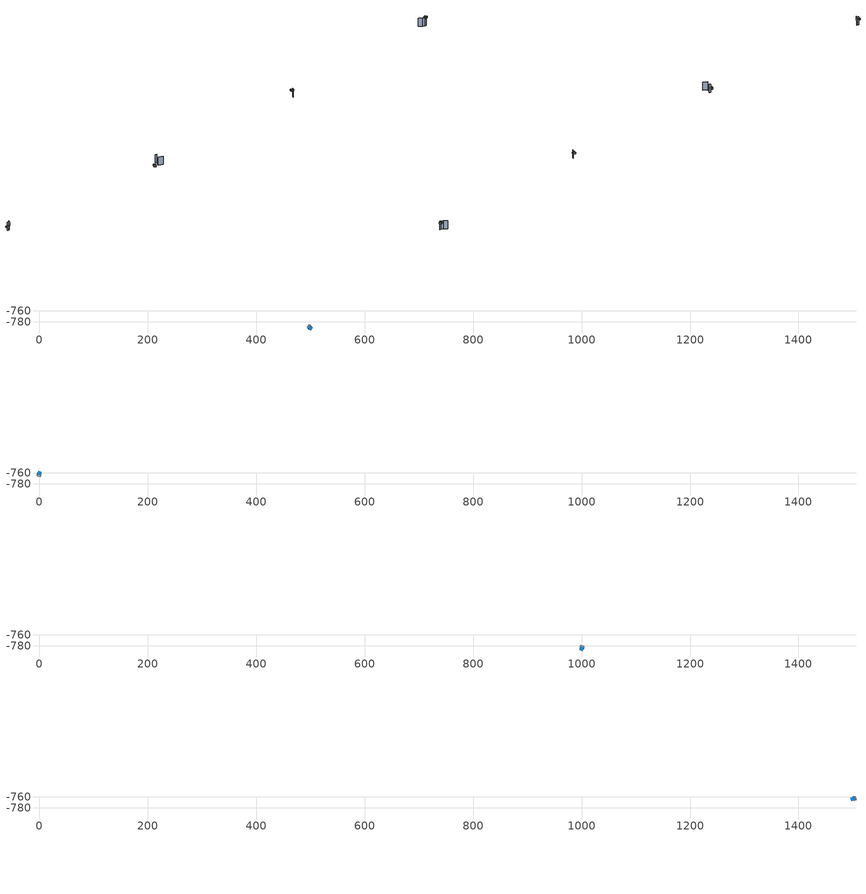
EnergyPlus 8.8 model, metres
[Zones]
1Perim
 floor adiabatic (115mmSandLimeBrick): 498.1,-794.01 495.91,-792.35 499.55,-787.57 501.74,-789.24 z0
 wall outside (U0-5): 498.1,-794.01 501.74,-789.24 z0:3.55
 wall to 1Core (115mmSandLimeBrick): 499.55,-787.57 495.91,-792.35 z0:3.55
 wall adiabatic (115mmSandLimeBrick): 501.74,-789.24 499.55,-787.57 / 495.91,-792.35 498.1,-794.01 z0:3.55
 window (Single): 498.16,-793.93 501.68,-789.32 z0.85:1.58
 ceiling adiabatic (115mmSandLimeBrick): 498.1,-794.01 501.74,-789.24 499.91,-787.85 496.28,-792.62 z3.55
 roof outside (U0-4): 496.28,-792.62 499.91,-787.85 499.55,-787.57 495.91,-792.35 z3.55
1Core
 floor adiabatic (115mmSandLimeBrick): 495.91,-792.35 493.7,-790.66 497.33,-785.89 499.55,-787.57 z0
 wall adiabatic (115mmSandLimeBrick): 499.55,-787.57 497.33,-785.89 493.7,-790.66 495.91,-792.35 z0:3.55
 ceiling adiabatic (115mmSandLimeBrick): 495.91,-792.35 499.55,-787.57 497.7,-786.17 494.07,-790.94 z3.55
 roof outside (U0-4): 494.07,-790.94 497.7,-786.17 497.33,-785.89 493.7,-790.66 z3.55
0Perim
 floor adiabatic (115mmSandLimeBrick): 2.84,-761.47 2.03,-764.1 -3.7,-762.35 -2.9,-759.71 z10.65
 wall outside (U0-5): 2.84,-761.47 -2.9,-759.71 z10.65:14.21
 wall to 0Core (115mmSandLimeBrick): -3.7,-762.35 2.03,-764.1 z10.65:14.21
 wall adiabatic (115mmSandLimeBrick): -2.9,-759.71 -3.7,-762.35 / 2.03,-764.1 2.84,-761.47 z10.65:14.21
 window (Single): 2.74,-761.44 -2.8,-759.74 z11.5:12.97
 ceiling adiabatic (115mmSandLimeBrick): 2.84,-761.47 -2.9,-759.71 -3.57,-761.91 2.17,-763.66 z14.21
 roof outside (U0-4): 2.17,-763.66 -3.57,-761.91 -3.7,-762.35 2.03,-764.1 z14.21
0Core
 floor adiabatic (115mmSandLimeBrick): 2.03,-764.1 1.22,-766.76 -4.52,-765.01 -3.7,-762.35 z10.65
 wall adiabatic (115mmSandLimeBrick): -3.7,-762.35 -4.52,-765.01 1.22,-766.76 2.03,-764.1 z10.65:14.21
 ceiling adiabatic (115mmSandLimeBrick): 2.03,-764.1 -3.7,-762.35 -4.38,-764.56 1.36,-766.32 z14.21
 roof outside (U0-4): 1.36,-766.32 -4.38,-764.56 -4.52,-765.01 1.22,-766.76 z14.21
2Perim
 floor adiabatic (115mmSandLimeBrick): 997.09,-784.8 997.65,-782.1 1003.52,-783.34 1002.96,-786.04 z14.21
 wall outside (U0-5): 997.09,-784.8 1002.96,-786.04 z14.21:17.76
 wall to 2Core (115mmSandLimeBrick): 1003.52,-783.34 997.65,-782.1 z14.21:17.76
 wall adiabatic (115mmSandLimeBrick): 1002.96,-786.04 1003.52,-783.34 / 997.65,-782.1 997.09,-784.8 z14.21:17.76
 window (Single): 997.18,-784.82 1002.86,-786.01 z15.06:16.53
 ceiling adiabatic (115mmSandLimeBrick): 997.09,-784.8 1002.96,-786.04 1003.43,-783.79 997.56,-782.55 z17.76
 roof outside (U0-4): 997.56,-782.55 1003.43,-783.79 1003.52,-783.34 997.65,-782.1 z17.76
2Core
 floor adiabatic (115mmSandLimeBrick): 997.65,-782.1 998.23,-779.38 1004.1,-780.62 1003.52,-783.34 z14.21
 wall adiabatic (115mmSandLimeBrick): 1003.52,-783.34 1004.1,-780.62 998.23,-779.38 997.65,-782.1 z14.21:17.76
 ceiling adiabatic (115mmSandLimeBrick): 997.65,-782.1 1003.52,-783.34 1004,-781.07 998.13,-779.83 z17.76
 roof outside (U0-4): 998.13,-779.83 1004,-781.07 1004.1,-780.62 998.23,-779.38 z17.76
3Perim
 floor adiabatic (115mmSandLimeBrick): 1499.5,-760.46 1502.2,-759.91 1503.39,-765.79 1500.69,-766.34 z17.76
 wall outside (U0-5): 1499.5,-760.46 1500.69,-766.34 z17.76:21.31
 wall to 3Core (115mmSandLimeBrick): 1503.39,-765.79 1502.2,-759.91 z17.76:21.31
 wall adiabatic (115mmSandLimeBrick): 1500.69,-766.34 1503.39,-765.79 / 1502.2,-759.91 1499.5,-760.46 z17.76:21.31
 window (Single): 1499.52,-760.56 1500.68,-766.24 z18.61:19.34
 ceiling adiabatic (115mmSandLimeBrick): 1499.5,-760.46 1500.69,-766.34 1502.94,-765.88 1501.75,-760 z21.31
 roof outside (U0-4): 1501.75,-760 1502.94,-765.88 1503.39,-765.79 1502.2,-759.91 z21.31
3Core
 floor adiabatic (115mmSandLimeBrick): 1502.2,-759.91 1504.93,-759.36 1506.12,-765.24 1503.39,-765.79 z17.76
 wall adiabatic (115mmSandLimeBrick): 1503.39,-765.79 1506.12,-765.24 1504.93,-759.36 1502.2,-759.91 z17.76:21.31
 ceiling adiabatic (115mmSandLimeBrick): 1502.2,-759.91 1503.39,-765.79 1505.66,-765.33 1504.47,-759.45 z21.31
 roof outside (U0-4): 1504.47,-759.45 1505.66,-765.33 1506.12,-765.24 1504.93,-759.36 z21.31
shading: 4.11,-757.79 6.41,-758.61 / 507.49,-792.83 517.89,-799.06 / 512.21,-778.69 515.84,-779.97 / 998.68,-788.2 999.49,-785.3 / 1501,-767.86 1498.03,-767.42 / 1498.03,-767.42 1491.49,-763.91 / 1491.49,-763.91 1484.5,-756.9 z0:21.31; 6.87,-762.7,21.31 11.59,-756.47,21.31 9.23,-759.58,0; 507.49,-792.83,21.31 511.67,-786.4,0 507.49,-792.83,0
[Site:GroundTemperature:BuildingSurface]
14, 14, 14, 14, 14, 14, 14, 14, 14, 14, 14, 14
[Site:GroundReflectance]
0.2, 0.2, 0.2, 0.2, 0.2, 0.2, 0.2, 0.2, 0.2, 0.2, 0.2, 0.2
[Site:GroundReflectance:SnowModifier]
1, 1
[Building]
Building: North Axis {deg}=0; Terrain=Suburbs; Loads Convergence Tolerance Value=.04; Temperature Convergence Tolerance Value {deltaC}=.4; Solar Distribution=MinimalShadowing; Maximum Number of Warmup Days=25
[Construction]
115mmSandLimeBrick: Plaster_0.005_115mmSandLimeBrick, Sand-Lime Brick_0.08_115mmSandLimeBrick, Plaster_0.08_115mmSandLimeBrick
U0-5: XPS Board_0.01_U0-5, General Concrete_0.2_U0-5
U0-4: XPS Board_0.06_U0-4, General Concrete_0.2_U0-4
Single: Generic Clear Glass 6mm_0.006_Single
[Material] Roughness=Rough; Thermal Absorptance=0.9
Name | Thickness {m} | Conductivity {W/m-K} | Density {kg/m3} | Specific Heat {J/kg-K} | Solar Absorptance | Visible Absorptance
Plaster_0.005_115mmSandLimeBrick | 0.005 | 1 | 2000 | 1130 | 0.6 | 0.6
Sand-Lime Brick_0.08_115mmSandLimeBrick | 0.08 | 0.56 | 1200 | 1000 | 0.6 | 0.6
Plaster_0.08_115mmSandLimeBrick | 0.08 | 1 | 2000 | 1130 | 0.6 | 0.6
XPS Board_0.01_U0-5 | 0.01 | 0.034 | 35 | 1400 | 0.6 | 0.6
General Concrete_0.2_U0-5; General Concrete_0.2_U0-4 | 0.2 | 2 | 2400 | 950 | 0.7 | 0.7
XPS Board_0.06_U0-4 | 0.06 | 0.034 | 35 | 1400 | 0.6 | 0.6
[WindowMaterial:Glazing]
Generic Clear Glass 6mm_0.006_Single: Optical Data Type=SpectralAverage; Window Glass Spectral Data Set=SpectralAverage; Thickness {m}=0.006; Solar Transmittance at Normal Incidence=0.68; Front Side Solar Reflectance at Normal Incidence=0.09; Back Side Solar Reflectance at Normal Incidence=0.1; Visible Transmittance at Normal Incidence=0.81; Front Side Visible Reflectance at Normal Incidence=0.11; Back Side Visible Reflectance at Normal Incidence=0.12; Infrared Transmittance at Normal Incidence=0; Front Side Infrared Hemispherical Emissivity=0.2; Back Side Infrared Hemispherical Emissivity=0.2; Conductivity {W/m-K}=0.9; Dirt Correction Factor for Solar and Visible Transmittance=1
[EnergyManagementSystem:Sensor]
Name | Output:Variable or Output:Meter Index Key | Output:Variable or Output:Meter
OutdoorTemp | Environment | Site Outdoor Air Drybulb Temperature
OutdoorRelHumid | Environment | Site Outdoor Air Relative Humidity
USRNATVENT_0Perim; USRNATVENT_1Perim; USRNATVENT_2Perim; USRNATVENT_3Perim | AllOff | Schedule Value
[Zone] Type=1; Multiplier=1; Zone Inside Convection Algorithm=TARP; Zone Outside Convection Algorithm=DOE-2
Name | Volume {m3} | Floor Area {m2}
0Perim; 1Perim; 2Perim; 3Perim | 58.6487 | 16.5131
0Core; 1Core; 2Core; 3Core | 59.2996 | 16.6964
[People] Number of People Schedule=60HrWk; Number of People Calculation Method=People/Area; People per Zone Floor Area {person/m2}=0.05; Fraction Radiant=0.3; Sensible Heat Fraction=AUTOCALCULATE; Carbon Dioxide Generation Rate {m3/s-W}=3.82e-08; Enable ASHRAE 55 Comfort Warnings=No; Mean Radiant Temperature Calculation Type=ZoneAveraged; Clothing Insulation Calculation Method=DynamicClothingModelASHRAE55; Thermal Comfort Model 1 Type=AdaptiveASH55
Name | Zone or ZoneList | Activity Level Schedule | Work Efficiency Schedule | Air Velocity Schedule
People 0Perim | 0Perim | 0PerimPeopleActivity | 0PerimWorkEfficiency | 0PerimAirVelocity
People 0Core | 0Core | 0CorePeopleActivity | 0CoreWorkEfficiency | 0CoreAirVelocity
People 1Perim | 1Perim | 1PerimPeopleActivity | 1PerimWorkEfficiency | 1PerimAirVelocity
People 1Core | 1Core | 1CorePeopleActivity | 1CoreWorkEfficiency | 1CoreAirVelocity
People 2Perim | 2Perim | 2PerimPeopleActivity | 2PerimWorkEfficiency | 2PerimAirVelocity
People 2Core | 2Core | 2CorePeopleActivity | 2CoreWorkEfficiency | 2CoreAirVelocity
People 3Perim | 3Perim | 3PerimPeopleActivity | 3PerimWorkEfficiency | 3PerimAirVelocity
People 3Core | 3Core | 3CorePeopleActivity | 3CoreWorkEfficiency | 3CoreAirVelocity
[ElectricEquipment] Schedule=60HrWk; Design Level Calculation Method=Watts/Area; Watts per Zone Floor Area {W/m2}=15; Fraction Latent=0; Fraction Radiant=.2; Fraction Lost=0
Name | Zone or ZoneList
0Perim Equipment 1 | 0Perim
0Core Equipment 1 | 0Core
1Perim Equipment 1 | 1Perim
1Core Equipment 1 | 1Core
2Perim Equipment 1 | 2Perim
2Core Equipment 1 | 2Core
3Perim Equipment 1 | 3Perim
3Core Equipment 1 | 3Core
[Lights] Schedule=60HrWk; Design Level Calculation Method=Watts/Area; Watts per Zone Floor Area {W/m2}=10; Return Air Fraction=0; Fraction Radiant=.42; Fraction Visible=.18; Fraction Replaceable=1
Name | Zone or ZoneList
0Perim General lighting | 0Perim
0Core General lighting | 0Core
1Perim General lighting | 1Perim
1Core General lighting | 1Core
2Perim General lighting | 2Perim
2Core General lighting | 2Core
3Perim General lighting | 3Perim
3Core General lighting | 3Core
[Daylighting:Controls] Daylighting Method=SplitFlux; Lighting Control Type=Continuous; Minimum Input Power Fraction for Continuous or ContinuousOff Dimming Control=0.1; Minimum Light Output Fraction for Continuous or ContinuousOff Dimming Control=0.1; Number of Stepped Control Steps=3; Probability Lighting will be Reset When Needed in Manual Stepped Control=1; Glare Calculation Azimuth Angle of View Direction Clockwise from Zone y-Axis {deg}=0; Maximum Allowable Discomfort Glare Index=22; Fraction of Zone Controlled by Reference Point 1=1; Illuminance Setpoint at Reference Point 1 {lux}=500
Name | Zone | Glare Calculation Daylighting Reference Point | Daylighting Reference Point 1
0Perim_DaylCtrl | 0Perim | 0Perim_DaylRefPt1 | 0Perim_DaylRefPt1
0Core_DaylCtrl | 0Core | 0Core_DaylRefPt1 | 0Core_DaylRefPt1
1Perim_DaylCtrl | 1Perim | 1Perim_DaylRefPt1 | 1Perim_DaylRefPt1
1Core_DaylCtrl | 1Core | 1Core_DaylRefPt1 | 1Core_DaylRefPt1
2Perim_DaylCtrl | 2Perim | 2Perim_DaylRefPt1 | 2Perim_DaylRefPt1
2Core_DaylCtrl | 2Core | 2Core_DaylRefPt1 | 2Core_DaylRefPt1
3Perim_DaylCtrl | 3Perim | 3Perim_DaylRefPt1 | 3Perim_DaylRefPt1
3Core_DaylCtrl | 3Core | 3Core_DaylRefPt1 | 3Core_DaylRefPt1
[ZoneControl:Thermostat]
Name | Zone or ZoneList | Control Type Schedule | Control 1
0Perim Thermostat | 0Perim | 0PerimZoneControlTypeSched | Dual Setpoint - Zone 0Perim
0Core Thermostat | 0Core | 0CoreZoneControlTypeSched | Dual Setpoint - Zone 0Core
1Perim Thermostat | 1Perim | 1PerimZoneControlTypeSched | Dual Setpoint - Zone 1Perim
1Core Thermostat | 1Core | 1CoreZoneControlTypeSched | Dual Setpoint - Zone 1Core
2Perim Thermostat | 2Perim | 2PerimZoneControlTypeSched | Dual Setpoint - Zone 2Perim
2Core Thermostat | 2Core | 2CoreZoneControlTypeSched | Dual Setpoint - Zone 2Core
3Perim Thermostat | 3Perim | 3PerimZoneControlTypeSched | Dual Setpoint - Zone 3Perim
3Core Thermostat | 3Core | 3CoreZoneControlTypeSched | Dual Setpoint - Zone 3Core
[ThermostatSetpoint:DualSetpoint]
Name | Heating Setpoint Temperature Schedule | Cooling Setpoint Temperature Schedule
Dual Setpoint - Zone 0Perim | 0PerimHeating_SP_Sch | 0PerimCooling_SP_Sch
Dual Setpoint - Zone 0Core | 0CoreHeating_SP_Sch | 0CoreCooling_SP_Sch
Dual Setpoint - Zone 1Perim | 1PerimHeating_SP_Sch | 1PerimCooling_SP_Sch
Dual Setpoint - Zone 1Core | 1CoreHeating_SP_Sch | 1CoreCooling_SP_Sch
Dual Setpoint - Zone 2Perim | 2PerimHeating_SP_Sch | 2PerimCooling_SP_Sch
Dual Setpoint - Zone 2Core | 2CoreHeating_SP_Sch | 2CoreCooling_SP_Sch
Dual Setpoint - Zone 3Perim | 3PerimHeating_SP_Sch | 3PerimCooling_SP_Sch
Dual Setpoint - Zone 3Core | 3CoreHeating_SP_Sch | 3CoreCooling_SP_Sch
[Zone equipment]
0Perim: 0Perim Ideal Loads Air
0Core: 0Core Ideal Loads Air
1Perim: 1Perim Ideal Loads Air
1Core: 1Core Ideal Loads Air
2Perim: 2Perim Ideal Loads Air
2Core: 2Core Ideal Loads Air
3Perim: 3Perim Ideal Loads Air
3Core: 3Core Ideal Loads Air
[ZoneHVAC:IdealLoadsAirSystem] Maximum Heating Supply Air Temperature {C}=30; Minimum Cooling Supply Air Temperature {C}=18; Maximum Heating Supply Air Humidity Ratio {kgWater/kgDryAir}=0.01; Minimum Cooling Supply Air Humidity Ratio {kgWater/kgDryAir}=0.008; Heating Limit=NoLimit; Maximum Heating Air Flow Rate {m3/s}=100; Cooling Limit=NoLimit; Maximum Cooling Air Flow Rate {m3/s}=100; Heating Availability Schedule=AllOn; Cooling Availability Schedule=AllOn; Dehumidification Control Type=None; Humidification Control Type=None; Demand Controlled Ventilation Type=OccupancySchedule; Outdoor Air Economizer Type=NoEconomizer; Heat Recovery Type=None; Sensible Heat Recovery Effectiveness=0.7; Latent Heat Recovery Effectiveness=0.65
Name | Design Specification Outdoor Air Object
0Perim Ideal Loads Air | 0PerimMinFreshAir
0Core Ideal Loads Air | 0CoreMinFreshAir
1Perim Ideal Loads Air | 1PerimMinFreshAir
1Core Ideal Loads Air | 1CoreMinFreshAir
2Perim Ideal Loads Air | 2PerimMinFreshAir
2Core Ideal Loads Air | 2CoreMinFreshAir
3Perim Ideal Loads Air | 3PerimMinFreshAir
3Core Ideal Loads Air | 3CoreMinFreshAir
[DesignSpecification:OutdoorAir] Outdoor Air Method=Sum; Outdoor Air Flow per Person {m3/s-person}=0.0005; Outdoor Air Flow per Zone Floor Area {m3/s-m2}=0.0005; Outdoor Air Schedule=30HrWk
0PerimMinFreshAir; 0CoreMinFreshAir; 1PerimMinFreshAir; 1CoreMinFreshAir; 2PerimMinFreshAir; 2CoreMinFreshAir; 3PerimMinFreshAir; 3CoreMinFreshAir
[ZoneVentilation:DesignFlowRate] Schedule=AllOn; Design Flow Rate Calculation Method=AirChanges/Hour; Air Changes per Hour {1/hr}=0; Ventilation Type=NATURAL; Fan Pressure Rise {Pa}=0; Fan Total Efficiency=1; Constant Term Coefficient=1; Temperature Term Coefficient=0; Velocity Term Coefficient=0; Velocity Squared Term Coefficient=0; Minimum Indoor Temperature {C}=18; Delta Temperature {deltaC}=1; Maximum Wind Speed {m/s}=40
Name | Zone or ZoneList
0Perim ScheduledVent | 0Perim
1Perim ScheduledVent | 1Perim
2Perim ScheduledVent | 2Perim
3Perim ScheduledVent | 3Perim
[EnergyManagementSystem:Actuator] Actuated Component Type=Schedule:Constant; Actuated Component Control Type=Schedule Value
Name | Actuated Component Unique
NATVENT_AVAIL_SCHED_ACTUATOR_0Perim | NATVENT_AVAIL_SCHED_0Perim
NATVENT_AVAIL_SCHED_ACTUATOR_1Perim | NATVENT_AVAIL_SCHED_1Perim
NATVENT_AVAIL_SCHED_ACTUATOR_2Perim | NATVENT_AVAIL_SCHED_2Perim
NATVENT_AVAIL_SCHED_ACTUATOR_3Perim | NATVENT_AVAIL_SCHED_3Perim
[EnergyManagementSystem:ProgramCallingManager]
My 0Perim_Setpoint_Schedule_Calculator_Example: BeginTimestepBeforePredictor; 0Perim_ErlEnforceBinary
My 1Perim_Setpoint_Schedule_Calculator_Example: BeginTimestepBeforePredictor; 1Perim_ErlEnforceBinary
My 2Perim_Setpoint_Schedule_Calculator_Example: BeginTimestepBeforePredictor; 2Perim_ErlEnforceBinary
My 3Perim_Setpoint_Schedule_Calculator_Example: BeginTimestepBeforePredictor; 3Perim_ErlEnforceBinary
[EnergyManagementSystem:Program]
0Perim_ErlEnforceBinary: IF (USRNATVENT_0Perim > 0); Set NATVENT_AVAIL_SCHED_ACTUATOR_0Perim = 1; ELSE; Set NATVENT_AVAIL_SCHED_ACTUATOR_0Perim = 0; ENDIF
1Perim_ErlEnforceBinary: IF (USRNATVENT_1Perim > 0); Set NATVENT_AVAIL_SCHED_ACTUATOR_1Perim = 1; ELSE; Set NATVENT_AVAIL_SCHED_ACTUATOR_1Perim = 0; ENDIF
2Perim_ErlEnforceBinary: IF (USRNATVENT_2Perim > 0); Set NATVENT_AVAIL_SCHED_ACTUATOR_2Perim = 1; ELSE; Set NATVENT_AVAIL_SCHED_ACTUATOR_2Perim = 0; ENDIF
3Perim_ErlEnforceBinary: IF (USRNATVENT_3Perim > 0); Set NATVENT_AVAIL_SCHED_ACTUATOR_3Perim = 1; ELSE; Set NATVENT_AVAIL_SCHED_ACTUATOR_3Perim = 0; ENDIF
[ZoneVentilation:WindandStackOpenArea] Opening Effectiveness=0; Effective Angle {deg}=0; Discharge Coefficient for Opening=0.6; Minimum Indoor Temperature {C}=24; Maximum Indoor Temperature {C}=100; Delta Temperature {deltaC}=1; Minimum Outdoor Temperature {C}=22; Maximum Outdoor Temperature {C}=26; Maximum Wind Speed {m/s}=40
Name | Zone | Opening Area {m2} | Opening Area Fraction Schedule | Height Difference {m}
0PerimNatVent_Buoy | 0Perim | 6.81915 | NATVENT_AVAIL_SCHED_0Perim | 0.367411
1PerimNatVent_Buoy | 1Perim | 3.40958 | NATVENT_AVAIL_SCHED_1Perim | 0.183706
2PerimNatVent_Buoy | 2Perim | 6.81915 | NATVENT_AVAIL_SCHED_2Perim | 0.367411
3PerimNatVent_Buoy | 3Perim | 3.40958 | NATVENT_AVAIL_SCHED_3Perim | 0.183706
[ZoneInfiltration:DesignFlowRate] Schedule=On; Design Flow Rate Calculation Method=AirChanges/Hour; Air Changes per Hour {1/hr}=2; Constant Term Coefficient=1; Temperature Term Coefficient=0; Velocity Term Coefficient=0; Velocity Squared Term Coefficient=0
Name | Zone or ZoneList
0PerimInfiltration | 0Perim
1PerimInfiltration | 1Perim
2PerimInfiltration | 2Perim
3PerimInfiltration | 3Perim
[WaterUse:Equipment] Peak Flow Rate {m3/s}=0
Name | Flow Rate Fraction Schedule | Target Temperature Schedule | Hot Water Supply Temperature Schedule | Cold Water Supply Temperature Schedule
DHW 0Perim | equipOffice | DHW Supply Temperature 0Perim | DHW Supply Temperature 0Perim | DHW Mains Temperature 0Perim
DHW 0Core | 60HrWk | DHW Supply Temperature 0Core | DHW Supply Temperature 0Core | DHW Mains Temperature 0Core
DHW 1Perim | equipOffice | DHW Supply Temperature 1Perim | DHW Supply Temperature 1Perim | DHW Mains Temperature 1Perim
DHW 1Core | 60HrWk | DHW Supply Temperature 1Core | DHW Supply Temperature 1Core | DHW Mains Temperature 1Core
DHW 2Perim | equipOffice | DHW Supply Temperature 2Perim | DHW Supply Temperature 2Perim | DHW Mains Temperature 2Perim
DHW 2Core | 60HrWk | DHW Supply Temperature 2Core | DHW Supply Temperature 2Core | DHW Mains Temperature 2Core
DHW 3Perim | equipOffice | DHW Supply Temperature 3Perim | DHW Supply Temperature 3Perim | DHW Mains Temperature 3Perim
DHW 3Core | 60HrWk | DHW Supply Temperature 3Core | DHW Supply Temperature 3Core | DHW Mains Temperature 3Core
[Schedule:Constant]
On: On/Off, 1
0PerimPeopleActivity; 0CorePeopleActivity; 1PerimPeopleActivity; 1CorePeopleActivity; 2PerimPeopleActivity; 2CorePeopleActivity; 3PerimPeopleActivity; 3CorePeopleActivity: Any Number, 125.28
0PerimAirVelocity; 0CoreAirVelocity; 1PerimAirVelocity; 1CoreAirVelocity; 2PerimAirVelocity; 2CoreAirVelocity; 3PerimAirVelocity; 3CoreAirVelocity: Any Number, 0.2
0PerimWorkEfficiency; 0CoreWorkEfficiency; 1PerimWorkEfficiency; 1CoreWorkEfficiency; 2PerimWorkEfficiency; 2CoreWorkEfficiency; 3PerimWorkEfficiency; 3CoreWorkEfficiency: Any Number, 0
0PerimHeating_SP_Sch; 0PerimCooling_SP_Sch; 0CoreHeating_SP_Sch; 0CoreCooling_SP_Sch; 1PerimHeating_SP_Sch; 1PerimCooling_SP_Sch; 1CoreHeating_SP_Sch; 1CoreCooling_SP_Sch; 2PerimHeating_SP_Sch; 2PerimCooling_SP_Sch; 2CoreHeating_SP_Sch; 2CoreCooling_SP_Sch; 3PerimHeating_SP_Sch; 3PerimCooling_SP_Sch; 3CoreHeating_SP_Sch; 3CoreCooling_SP_Sch: Temperature, 24
0PerimZoneControlTypeSched; 0CoreZoneControlTypeSched; 1PerimZoneControlTypeSched; 1CoreZoneControlTypeSched; 2PerimZoneControlTypeSched; 2CoreZoneControlTypeSched; 3PerimZoneControlTypeSched; 3CoreZoneControlTypeSched: Any Number, 4
NATVENT_AVAIL_SCHED_0Perim; NATVENT_AVAIL_SCHED_1Perim; NATVENT_AVAIL_SCHED_2Perim; NATVENT_AVAIL_SCHED_3Perim: Fraction, 1
DHW Supply Temperature 0Perim; DHW Supply Temperature 0Core; DHW Supply Temperature 1Perim; DHW Supply Temperature 1Core; DHW Supply Temperature 2Perim; DHW Supply Temperature 2Core; DHW Supply Temperature 3Perim; DHW Supply Temperature 3Core: Temperature, 65
DHW Mains Temperature 0Perim; DHW Mains Temperature 0Core; DHW Mains Temperature 1Perim; DHW Mains Temperature 1Core; DHW Mains Temperature 2Perim; DHW Mains Temperature 2Core; DHW Mains Temperature 3Perim; DHW Mains Temperature 3Core: Temperature, 10
[Schedule:Year]
60HrWk: 60HrWk, 1, 1, 12, 31
30HrWk: 30HrWk, 1, 1, 12, 31
AllOn: AllOn, 1, 1, 12, 31
equipOffice: equipOffice, 1, 1, 12, 31
AllOff: AllOff, 1, 1, 12, 31
[Schedule:Week:Daily]
60HrWk: 60HrWkDay, 60HrWkDay, 60HrWkDay, 60HrWkDay, 60HrWkDay, 60HrWkDay, 60HrWkDay, 60HrWkDay, 60HrWkDay, 60HrWkDay, 60HrWkDay, 60HrWkDay
30HrWk: 30HrWkDay, 30HrWkDay, 30HrWkDay, 30HrWkDay, 30HrWkDay, 30HrWkDay, 30HrWkDay, 30HrWkDay, 30HrWkDay, 30HrWkDay, 30HrWkDay, 30HrWkDay
AllOn: AllOn, AllOn, AllOn, AllOn, AllOn, AllOn, AllOn, AllOn, AllOn, AllOn, AllOn, AllOn
equipOffice: equipOfficeWeekEnd, equipOffice, equipOffice, equipOffice, equipOffice, equipOffice, equipOfficeWeekEnd, equipOfficeWeekEnd, equipOffice, equipOffice, equipOffice, equipOffice
AllOff: AllOff, AllOff, AllOff, AllOff, AllOff, AllOff, AllOff, AllOff, AllOff, AllOff, AllOff, AllOff
[Schedule:Day:Hourly]
60HrWkDay: 0.2, 0.2, 0.2, 0.2, 0.2, 0.2, 0.2, 0.4, 0.8, 0.8, 1, 1, 0.8, 1, 1, 1, 0.8, 0.4, 0.2, 0.2, 0.2, 0.2, 0.2, 0.2
30HrWkDay; equipOffice; equipOfficeWeekEnd: 0.1, 0.1, 0.1, 0.1, 0.1, 0.1, 0.1, 0.2, 0.4, 0.6, 0.8, 0.8, 0.4, 0.6, 0.8, 0.8, 0.4, 0.2, 0.1, 0.1, 0.1, 0.1, 0.1, 0.1
AllOn: 1, 1, 1, 1, 1, 1, 1, 1, 1, 1, 1, 1, 1, 1, 1, 1, 1, 1, 1, 1, 1, 1, 1, 1
AllOff: 0, 0, 0, 0, 0, 0, 0, 0, 0, 0, 0, 0, 0, 0, 0, 0, 0, 0, 0, 0, 0, 0, 0, 0
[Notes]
----  This file was generated with Archsim v.4.0.2.17
-------------------------ERL SENSORS--------------------------
115mmSandLimeBrick GasType: Partition
